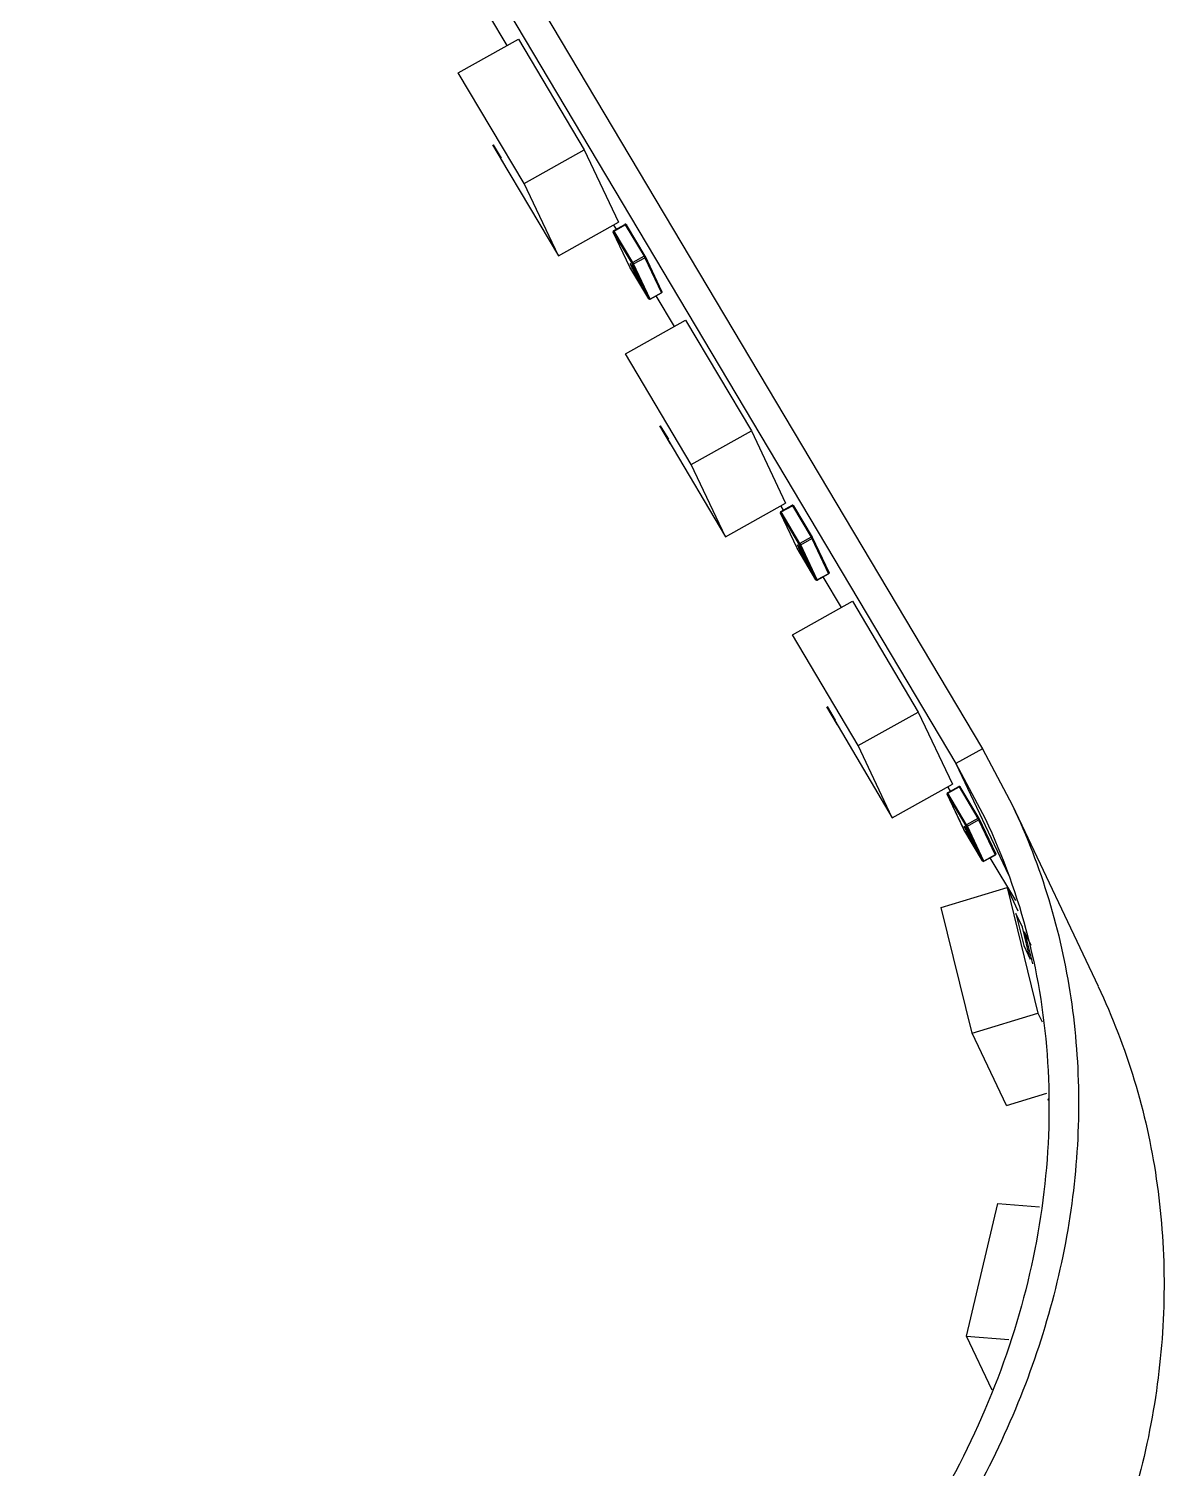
# Model space of a CAD drawing. Header units: millimetres. Extents: x 0 to 432, y 0 to 279.
# Drawn here: x 371.93 to 386.91, y 189.75 to 208.76 of the extents above; entities that cross this region are included whole.
import ezdxf

# ---------------------------------------------------------------- set-up
doc = ezdxf.new("R2010")
doc.units = ezdxf.units.MM
doc.header["$LTSCALE"] = 23.749
doc.layers.get('0').update_dxf_attribs({"linetype": 'CONTINUOUS'})

msp = doc.modelspace()

# ---------------------------------------------------------------- linework, layer by layer
at = {"color": 3, "linetype": 'CONTINUOUS'}
for p, q in [((372.279, 219.825), (384.513, 199.252)), ((384.513, 199.252), (384.912, 198.501)), ((384.911, 198.504), (386.039, 196.118))]:
    msp.add_line(p, q, dxfattribs=at)
at = {"color": 7, "linetype": 'CONTINUOUS'}
for p, q in [((371.931, 219.63), (384.164, 199.056)), ((377.997, 208.939), (378.238, 208.534)), ((377.597, 208.175), (378.391, 208.619)), ((378.391, 208.619), (379.26, 207.157)), ((378.467, 206.713), (377.597, 208.175)), ((378.193, 206.987), (378.052, 207.223)), ((378.058, 207.226), (378.164, 207.047)), ((378.467, 206.713), (379.26, 207.157)), ((379.26, 207.157), (379.711, 206.203)), ((378.155, 207.042), (378.918, 205.759)), ((378.918, 205.759), (378.467, 206.713)), ((378.918, 205.759), (379.711, 206.203)), ((379.649, 206.092), (379.797, 206.175)), ((379.643, 206.073), (379.643, 206.075)), ((379.643, 206.073), (379.643, 206.072)), ((379.861, 205.61), (379.643, 206.073)), ((379.643, 206.072), (379.643, 206.073)), ((379.643, 206.072), (379.891, 205.655)), ((379.862, 205.609), (379.643, 206.072)), ((379.647, 206.165), (379.679, 206.111)), ((379.653, 206.086), (379.801, 206.169)), ((379.9, 205.67), (379.653, 206.086)), ((379.801, 206.169), (380.049, 205.753)), ((380.065, 205.753), (379.817, 206.17)), ((379.862, 205.609), (379.861, 205.61)), ((380.11, 205.192), (379.862, 205.609)), ((379.868, 205.653), (379.866, 205.652)), ((379.893, 205.606), (379.866, 205.652)), ((379.866, 205.652), (379.87, 205.644)), ((379.884, 205.625), (379.868, 205.653)), ((379.87, 205.644), (379.897, 205.598)), ((379.883, 205.634), (379.881, 205.633)), ((379.895, 205.609), (379.881, 205.633)), ((379.881, 205.633), (379.893, 205.606)), ((379.897, 205.61), (379.883, 205.634)), ((379.885, 205.616), (379.883, 205.615)), ((379.883, 205.615), (379.884, 205.615)), ((379.884, 205.615), (379.885, 205.612)), ((379.887, 205.614), (379.891, 205.609)), ((379.891, 205.609), (379.889, 205.608)), ((379.891, 205.655), (380.11, 205.193)), ((379.891, 205.609), (379.893, 205.606)), ((379.897, 205.61), (379.895, 205.609)), ((379.977, 205.465), (379.895, 205.609)), ((379.897, 205.61), (379.979, 205.466)), ((380.049, 205.753), (379.9, 205.67)), ((379.91, 205.652), (380.059, 205.735)), ((380.129, 205.189), (379.91, 205.652)), ((380.059, 205.735), (380.277, 205.272)), ((380.285, 205.289), (380.066, 205.752)), ((379.897, 205.598), (379.901, 205.59)), ((379.897, 205.592), (379.898, 205.59)), ((379.898, 205.59), (379.897, 205.592)), ((379.898, 205.59), (379.898, 205.59)), ((379.898, 205.59), (379.9, 205.588)), ((379.898, 205.589), (379.898, 205.59)), ((379.9, 205.583), (379.899, 205.583)), ((379.899, 205.583), (379.918, 205.543)), ((379.9, 205.599), (379.949, 205.513)), ((379.908, 205.582), (379.9, 205.599)), ((379.9, 205.588), (379.909, 205.573)), ((379.901, 205.59), (379.915, 205.566)), ((379.909, 205.583), (379.908, 205.582)), ((379.949, 205.513), (379.908, 205.582)), ((379.91, 205.566), (379.909, 205.566)), ((379.915, 205.566), (379.91, 205.573)), ((379.911, 205.574), (379.98, 205.459)), ((379.915, 205.566), (379.911, 205.574)), ((379.914, 205.565), (379.934, 205.531)), ((379.916, 205.567), (379.915, 205.566)), ((379.932, 205.519), (379.918, 205.547)), ((379.918, 205.543), (379.932, 205.519)), ((379.931, 205.537), (379.935, 205.529)), ((379.933, 205.538), (379.932, 205.537)), ((379.934, 205.52), (379.932, 205.525)), ((379.934, 205.52), (379.932, 205.519)), ((379.934, 205.531), (379.935, 205.529)), ((379.934, 205.52), (379.944, 205.502)), ((379.935, 205.529), (379.946, 205.511)), ((379.944, 205.502), (379.946, 205.5)), ((379.946, 205.511), (379.95, 205.505)), ((379.946, 205.511), (379.949, 205.505)), ((379.946, 205.505), (379.947, 205.503)), ((379.948, 205.501), (379.946, 205.5)), ((379.946, 205.5), (379.948, 205.495)), ((379.949, 205.495), (379.946, 205.5)), ((379.949, 205.505), (379.947, 205.504)), ((379.947, 205.504), (379.948, 205.501)), ((379.947, 205.503), (379.948, 205.501)), ((379.948, 205.501), (379.951, 205.496)), ((379.948, 205.501), (379.951, 205.496)), ((379.949, 205.505), (379.953, 205.498)), ((379.95, 205.505), (379.973, 205.465)), ((379.951, 205.496), (379.981, 205.447)), ((379.951, 205.496), (379.979, 205.446)), ((379.953, 205.498), (379.973, 205.465)), ((379.973, 205.465), (379.973, 205.465)), ((379.973, 205.465), (379.975, 205.461)), ((379.979, 205.466), (379.977, 205.465)), ((379.98, 205.459), (379.977, 205.465)), ((379.982, 205.46), (379.979, 205.466)), ((379.982, 205.46), (379.98, 205.459)), ((379.981, 205.447), (379.98, 205.446)), ((379.98, 205.446), (379.982, 205.441)), ((379.982, 205.442), (379.98, 205.446)), ((379.985, 205.443), (379.982, 205.447)), ((379.982, 205.447), (379.982, 205.447)), ((379.982, 205.441), (379.983, 205.44)), ((379.982, 205.441), (379.982, 205.441)), ((379.983, 205.44), (379.996, 205.416)), ((379.984, 205.442), (379.984, 205.441)), ((379.985, 205.443), (379.986, 205.441)), ((379.986, 205.441), (379.985, 205.443)), ((379.996, 205.417), (379.994, 205.416)), ((379.996, 205.417), (379.996, 205.416)), ((379.996, 205.416), (379.998, 205.414)), ((379.997, 205.42), (379.999, 205.418)), ((379.997, 205.417), (379.997, 205.417)), ((380, 205.423), (379.998, 205.422)), ((379.999, 205.418), (380.001, 205.419)), ((380, 205.423), (380.001, 205.42)), ((380.001, 205.42), (380.001, 205.419)), ((380.007, 205.396), (380.008, 205.394)), ((380.022, 205.375), (380.02, 205.374)), ((380.022, 205.375), (380.023, 205.372)), ((380.022, 205.37), (380.024, 205.371)), ((380.023, 205.372), (380.024, 205.371)), ((380.277, 205.272), (380.129, 205.189)), ((380.13, 205.187), (380.278, 205.27)), ((380.203, 205.23), (380.444, 204.825)), ((380.277, 205.272), (380.278, 205.27)), ((380.11, 205.193), (380.11, 205.192)), ((380.13, 205.187), (380.129, 205.189)), ((379.803, 204.466), (380.596, 204.91)), ((380.596, 204.91), (381.465, 203.448)), ((380.672, 203.004), (379.803, 204.466)), ((380.263, 203.517), (380.37, 203.338)), ((380.398, 203.278), (380.258, 203.514)), ((380.361, 203.333), (381.123, 202.05)), ((380.672, 203.004), (381.465, 203.448)), ((381.465, 203.448), (381.917, 202.494)), ((381.123, 202.05), (380.672, 203.004)), ((381.123, 202.05), (381.917, 202.494)), ((381.852, 202.456), (381.885, 202.402)), ((381.854, 202.383), (382.002, 202.466)), ((381.858, 202.378), (382.006, 202.46)), ((382.106, 201.961), (381.858, 202.378)), ((382.006, 202.46), (382.254, 202.044)), ((382.27, 202.044), (382.023, 202.461)), ((381.848, 202.364), (381.848, 202.366)), ((381.848, 202.364), (381.848, 202.363)), ((382.067, 201.901), (381.848, 202.364)), ((381.848, 202.363), (381.848, 202.364)), ((381.848, 202.363), (382.096, 201.946)), ((382.067, 201.9), (381.848, 202.363)), ((382.254, 202.044), (382.106, 201.961)), ((382.116, 201.943), (382.264, 202.026)), ((382.264, 202.026), (382.483, 201.563)), ((382.49, 201.58), (382.271, 202.043)), ((382.067, 201.9), (382.067, 201.901)), ((382.315, 201.483), (382.067, 201.9)), ((382.068, 201.9), (382.067, 201.9)), ((382.073, 201.944), (382.072, 201.943)), ((382.099, 201.897), (382.072, 201.943)), ((382.072, 201.943), (382.075, 201.935)), ((382.09, 201.916), (382.073, 201.944)), ((382.075, 201.935), (382.103, 201.889)), ((382.088, 201.925), (382.086, 201.924)), ((382.101, 201.9), (382.086, 201.924)), ((382.086, 201.924), (382.099, 201.897)), ((382.102, 201.901), (382.088, 201.925)), ((382.091, 201.907), (382.089, 201.906)), ((382.089, 201.906), (382.089, 201.906)), ((382.089, 201.906), (382.09, 201.903)), ((382.093, 201.905), (382.096, 201.9)), ((382.096, 201.9), (382.094, 201.899)), ((382.096, 201.946), (382.315, 201.484)), ((382.096, 201.9), (382.098, 201.897)), ((382.102, 201.901), (382.101, 201.9)), ((382.183, 201.756), (382.101, 201.9)), ((382.102, 201.901), (382.184, 201.757)), ((382.103, 201.889), (382.106, 201.881)), ((382.103, 201.883), (382.104, 201.881)), ((382.103, 201.881), (382.103, 201.883)), ((382.104, 201.881), (382.103, 201.881)), ((382.104, 201.88), (382.103, 201.881)), ((382.104, 201.881), (382.105, 201.879)), ((382.106, 201.874), (382.104, 201.874)), ((382.104, 201.874), (382.123, 201.834)), ((382.105, 201.89), (382.154, 201.804)), ((382.113, 201.873), (382.105, 201.89)), ((382.105, 201.879), (382.115, 201.864)), ((382.106, 201.881), (382.121, 201.857)), ((382.114, 201.874), (382.113, 201.873)), ((382.154, 201.804), (382.113, 201.873)), ((382.115, 201.857), (382.114, 201.857)), ((382.335, 201.48), (382.116, 201.943)), ((382.12, 201.857), (382.116, 201.864)), ((382.117, 201.865), (382.186, 201.75)), ((382.121, 201.857), (382.117, 201.865)), ((382.119, 201.856), (382.139, 201.822)), ((382.121, 201.858), (382.121, 201.857)), ((382.123, 201.834), (382.137, 201.81)), ((382.137, 201.81), (382.124, 201.839)), ((382.136, 201.828), (382.141, 201.82)), ((382.138, 201.829), (382.137, 201.828)), ((382.139, 201.811), (382.137, 201.816)), ((382.139, 201.811), (382.137, 201.81)), ((382.139, 201.822), (382.14, 201.82)), ((382.139, 201.811), (382.15, 201.793)), ((382.141, 201.82), (382.152, 201.802)), ((382.15, 201.793), (382.151, 201.791)), ((382.151, 201.802), (382.155, 201.796)), ((382.151, 201.791), (382.154, 201.786)), ((382.152, 201.802), (382.155, 201.796)), ((382.152, 201.796), (382.152, 201.794)), ((382.152, 201.795), (382.154, 201.792)), ((382.152, 201.794), (382.154, 201.792)), ((382.154, 201.792), (382.152, 201.791)), ((382.155, 201.786), (382.152, 201.791)), ((382.155, 201.796), (382.153, 201.795)), ((382.154, 201.792), (382.156, 201.787)), ((382.154, 201.792), (382.156, 201.787)), ((382.155, 201.796), (382.179, 201.756)), ((382.155, 201.796), (382.159, 201.789)), ((382.156, 201.787), (382.186, 201.738)), ((382.156, 201.787), (382.185, 201.737)), ((382.159, 201.789), (382.179, 201.756)), ((382.179, 201.756), (382.179, 201.756)), ((382.179, 201.756), (382.181, 201.752)), ((382.184, 201.757), (382.183, 201.756)), ((382.186, 201.75), (382.183, 201.756)), ((382.187, 201.751), (382.184, 201.757)), ((382.186, 201.738), (382.185, 201.737)), ((382.185, 201.737), (382.188, 201.732)), ((382.188, 201.733), (382.185, 201.737)), ((382.187, 201.751), (382.186, 201.75)), ((382.19, 201.734), (382.187, 201.738)), ((382.187, 201.738), (382.187, 201.738)), ((382.187, 201.732), (382.188, 201.732)), ((382.188, 201.732), (382.188, 201.731)), ((382.188, 201.731), (382.202, 201.707)), ((382.189, 201.733), (382.19, 201.732)), ((382.19, 201.734), (382.191, 201.732)), ((382.191, 201.732), (382.19, 201.734)), ((382.201, 201.708), (382.2, 201.707)), ((382.201, 201.708), (382.202, 201.707)), ((382.203, 201.708), (382.202, 201.708)), ((382.202, 201.707), (382.203, 201.705)), ((382.205, 201.714), (382.203, 201.713)), ((382.203, 201.711), (382.204, 201.709)), ((382.205, 201.714), (382.206, 201.711)), ((382.205, 201.709), (382.207, 201.71)), ((382.206, 201.711), (382.207, 201.71)), ((382.213, 201.687), (382.214, 201.685)), ((382.228, 201.666), (382.226, 201.665)), ((382.227, 201.661), (382.229, 201.662)), ((382.228, 201.666), (382.229, 201.663)), ((382.229, 201.663), (382.229, 201.662)), ((382.315, 201.484), (382.315, 201.483)), ((382.483, 201.563), (382.335, 201.48)), ((382.335, 201.478), (382.484, 201.561)), ((382.335, 201.478), (382.335, 201.48)), ((382.408, 201.521), (382.649, 201.116)), ((382.483, 201.563), (382.484, 201.561)), ((382.006, 200.758), (382.8, 201.201)), ((382.8, 201.201), (383.667, 199.737)), ((382.873, 199.294), (382.006, 200.758)), ((382.601, 199.569), (382.461, 199.805)), ((382.466, 199.809), (382.572, 199.629)), ((382.873, 199.294), (383.667, 199.737)), ((383.667, 199.737), (384.118, 198.783)), ((382.564, 199.624), (383.324, 198.34)), ((383.324, 198.34), (382.873, 199.294)), ((384.513, 199.252), (384.164, 199.056)), ((384.164, 199.056), (384.55, 198.33)), ((384.164, 199.056), (384.864, 197.577)), ((383.324, 198.34), (384.118, 198.783)), ((384.048, 198.652), (384.048, 198.654)), ((384.048, 198.652), (384.048, 198.651)), ((384.267, 198.189), (384.048, 198.652)), ((384.048, 198.651), (384.048, 198.652)), ((384.048, 198.651), (384.295, 198.234)), ((384.267, 198.188), (384.048, 198.651)), ((384.054, 198.672), (384.202, 198.754)), ((384.058, 198.666), (384.206, 198.748)), ((384.058, 198.747), (384.09, 198.693)), ((384.305, 198.249), (384.058, 198.666)), ((384.206, 198.748), (384.453, 198.331)), ((384.469, 198.332), (384.222, 198.749)), ((384.273, 198.232), (384.271, 198.231)), ((384.298, 198.185), (384.271, 198.231)), ((384.271, 198.231), (384.275, 198.223)), ((384.289, 198.204), (384.273, 198.232)), ((384.275, 198.223), (384.302, 198.177)), ((384.287, 198.213), (384.285, 198.212)), ((384.3, 198.188), (384.285, 198.212)), ((384.285, 198.212), (384.298, 198.185)), ((384.301, 198.188), (384.287, 198.213)), ((384.29, 198.195), (384.288, 198.194)), ((384.288, 198.194), (384.288, 198.194)), ((384.295, 198.234), (384.514, 197.771)), ((384.453, 198.331), (384.305, 198.249)), ((384.315, 198.23), (384.463, 198.313)), ((384.533, 197.768), (384.315, 198.23)), ((384.463, 198.313), (384.682, 197.85)), ((384.689, 197.868), (384.47, 198.331)), ((384.267, 198.188), (384.267, 198.189)), ((384.514, 197.771), (384.267, 198.188)), ((384.288, 198.194), (384.29, 198.191)), ((384.292, 198.193), (384.295, 198.188)), ((384.295, 198.188), (384.294, 198.187)), ((384.295, 198.188), (384.297, 198.185)), ((384.301, 198.188), (384.3, 198.188)), ((384.381, 198.044), (384.3, 198.188)), ((384.301, 198.188), (384.383, 198.045)), ((384.302, 198.177), (384.305, 198.169)), ((384.302, 198.171), (384.303, 198.169)), ((384.302, 198.169), (384.302, 198.171)), ((384.303, 198.169), (384.302, 198.169)), ((384.303, 198.168), (384.302, 198.169)), ((384.303, 198.169), (384.304, 198.167)), ((384.304, 198.178), (384.353, 198.092)), ((384.312, 198.161), (384.304, 198.178)), ((384.304, 198.167), (384.314, 198.152)), ((384.305, 198.162), (384.304, 198.162)), ((384.304, 198.162), (384.322, 198.122)), ((384.305, 198.169), (384.32, 198.145)), ((384.314, 198.161), (384.312, 198.161)), ((384.353, 198.092), (384.312, 198.161)), ((384.315, 198.145), (384.314, 198.145)), ((384.319, 198.145), (384.315, 198.152)), ((384.316, 198.153), (384.384, 198.037)), ((384.32, 198.145), (384.316, 198.153)), ((384.318, 198.144), (384.338, 198.11)), ((384.32, 198.145), (384.32, 198.145)), ((384.322, 198.122), (384.336, 198.098)), ((384.336, 198.098), (384.323, 198.126)), ((384.337, 198.117), (384.336, 198.116)), ((384.336, 198.116), (384.34, 198.108)), ((384.338, 198.099), (384.336, 198.103)), ((384.338, 198.099), (384.336, 198.098)), ((384.338, 198.11), (384.339, 198.108)), ((384.338, 198.099), (384.349, 198.081)), ((384.34, 198.108), (384.351, 198.09)), ((384.349, 198.081), (384.35, 198.079)), ((384.35, 198.09), (384.354, 198.084)), ((384.35, 198.079), (384.353, 198.074)), ((384.351, 198.09), (384.354, 198.084)), ((384.351, 198.082), (384.353, 198.08)), ((384.351, 198.082), (384.353, 198.08)), ((384.353, 198.08), (384.351, 198.079)), ((384.354, 198.074), (384.351, 198.079)), ((384.354, 198.084), (384.352, 198.083)), ((384.353, 198.08), (384.356, 198.075)), ((384.353, 198.08), (384.355, 198.075)), ((384.354, 198.084), (384.378, 198.044)), ((384.354, 198.084), (384.358, 198.077)), ((384.355, 198.075), (384.384, 198.025)), ((384.356, 198.075), (384.385, 198.025)), ((384.377, 198.044), (384.378, 198.044)), ((384.378, 198.044), (384.379, 198.041)), ((384.383, 198.045), (384.381, 198.044)), ((384.384, 198.037), (384.381, 198.044)), ((384.386, 198.038), (384.383, 198.045)), ((384.386, 198.038), (384.384, 198.037)), ((384.385, 198.026), (384.384, 198.025)), ((384.384, 198.025), (384.387, 198.02)), ((384.384, 198.025), (384.386, 198.02)), ((384.387, 198.021), (384.384, 198.025)), ((384.389, 198.021), (384.386, 198.026)), ((384.386, 198.026), (384.386, 198.026)), ((384.386, 198.02), (384.386, 198.02)), ((384.387, 198.02), (384.387, 198.018)), ((384.387, 198.02), (384.387, 198.018)), ((384.387, 198.018), (384.401, 197.995)), ((384.388, 198.021), (384.389, 198.02)), ((384.389, 198.022), (384.39, 198.02)), ((384.39, 198.02), (384.389, 198.021)), ((384.4, 197.996), (384.399, 197.995)), ((384.4, 197.996), (384.401, 197.995)), ((384.401, 197.995), (384.401, 197.996)), ((384.401, 197.995), (384.401, 197.995)), ((384.404, 198.001), (384.402, 198)), ((384.402, 197.999), (384.403, 197.996)), ((384.404, 198.001), (384.405, 197.998)), ((384.404, 197.997), (384.405, 197.998)), ((384.405, 197.998), (384.405, 197.998)), ((384.412, 197.975), (384.413, 197.973)), ((384.426, 197.954), (384.425, 197.953)), ((384.426, 197.954), (384.428, 197.951)), ((384.426, 197.949), (384.428, 197.95)), ((384.428, 197.951), (384.428, 197.95)), ((384.682, 197.85), (384.533, 197.768)), ((384.534, 197.766), (384.683, 197.848)), ((384.682, 197.85), (384.683, 197.848)), ((384.514, 197.771), (384.514, 197.771)), ((384.534, 197.766), (384.533, 197.768)), ((384.613, 197.813), (384.949, 197.248)), ((383.971, 197.155), (384.838, 197.419)), ((384.986, 197.107), (384.838, 197.419)), ((384.838, 197.419), (385.246, 195.76)), ((384.379, 195.496), (383.971, 197.155)), ((385.041, 196.896), (384.955, 197.078)), ((384.955, 197.078), (385.058, 196.656)), ((385.144, 196.475), (385.041, 196.896)), ((385.155, 196.654), (385.069, 196.835)), ((385.069, 196.835), (385.173, 196.414)), ((385.058, 196.656), (385.144, 196.475)), ((384.379, 195.496), (385.246, 195.76)), ((385.246, 195.76), (385.3, 195.647)), ((384.831, 194.542), (384.379, 195.496)), ((384.831, 194.542), (385.363, 194.704)), ((384.303, 191.499), (384.719, 193.25)), ((384.719, 193.25), (385.265, 193.205)), ((384.303, 191.499), (384.862, 191.453)), ((384.641, 190.785), (384.303, 191.499))]:
    msp.add_line(p, q, dxfattribs=at)
for centre, radius, start, end in [((379.804, 206.162), 0.015, 30.7368, 119.2315), ((379.656, 206.079), 0.015, 119.2317, 205.3122), ((379.875, 205.617), 0.015, 205.3137, 210.7357), ((378.555, 204.764), 1.578, 32.1705, 32.3054), ((379.044, 205.073), 0.999, 31.6134, 32.1132), ((379.209, 205.176), 0.808, 32.0062, 32.1695), ((380.052, 205.746), 0.015, 25.3153, 30.7352), ((378.142, 204.517), 2.059, 31.4053, 31.6449), ((380.99, 206.199), 1.252, 209.1675, 209.4917), ((379.848, 205.555), 0.0611, 35.0376, 35.2051), ((379.985, 205.632), 0.0967, 206.2554, 207.2713), ((378.199, 204.569), 1.979, 30.2355, 30.8028), ((376.554, 203.552), 3.918, 31.0631, 31.3472), ((378.072, 204.458), 2.149, 31.0162, 31.2488), ((374.346, 202.215), 6.499, 30.7427, 31.0374), ((371.747, 200.67), 9.523, 30.738, 30.9396), ((377.608, 204.217), 2.666, 29.2755, 29.9455), ((370.71, 200.053), 10.729, 30.5807, 30.7385), ((387.288, 209.875), 8.542, 210.5848, 210.7244), ((378.803, 204.8), 1.346, 29.2206, 29.6077), ((378.256, 204.474), 1.986, 29.7194, 29.8375), ((382.215, 206.718), 2.572, 209.6368, 209.7511), ((378.389, 204.55), 1.832, 29.2624, 29.7319), ((382.403, 206.921), 2.836, 211.3273, 211.4433), ((377.501, 203.978), 2.881, 29.9766, 30.5405), ((381.384, 206.241), 1.614, 209.7018, 210.6774), ((382.324, 206.789), 2.705, 210.5246, 210.7173), ((381.622, 206.372), 1.889, 210.7208, 211.2381), ((380.271, 205.283), 0.015, 299.2316, 25.3138), ((380.119, 205.198), 0.0107, 210.7387, 212.7506), ((380.123, 205.2), 0.015, 210.7376, 299.2316), ((381.862, 202.37), 0.015, 119.2316, 205.3122), ((382.01, 202.453), 0.015, 30.7367, 119.2315), ((382.257, 202.037), 0.015, 25.3153, 30.7351), ((382.08, 201.908), 0.015, 205.3136, 210.7356), ((380.76, 201.055), 1.578, 32.1704, 32.3053), ((381.25, 201.364), 0.999, 31.6133, 32.1131), ((381.414, 201.467), 0.808, 32.0062, 32.1694), ((380.348, 200.808), 2.059, 31.4052, 31.6448), ((383.195, 202.491), 1.252, 209.1674, 209.4916), ((382.054, 201.846), 0.0611, 35.0375, 35.2051), ((382.19, 201.923), 0.0967, 206.2554, 207.2713), ((380.404, 200.86), 1.979, 30.2354, 30.8027), ((378.76, 199.843), 3.918, 31.0631, 31.3472), ((380.277, 200.749), 2.149, 31.0161, 31.2487), ((376.551, 198.506), 6.499, 30.7427, 31.0374), ((373.952, 196.961), 9.523, 30.738, 30.9395), ((379.814, 200.508), 2.666, 29.2755, 29.9455), ((372.916, 196.345), 10.729, 30.5807, 30.7384), ((389.494, 206.166), 8.542, 210.5847, 210.7243), ((381.008, 201.091), 1.346, 29.2206, 29.6077), ((380.461, 200.765), 1.986, 29.7193, 29.8375), ((384.42, 203.009), 2.572, 209.6368, 209.7511), ((380.595, 200.841), 1.832, 29.2624, 29.7318), ((384.609, 203.212), 2.836, 211.3272, 211.4432), ((379.707, 200.269), 2.881, 29.9765, 30.5405), ((383.59, 202.532), 1.614, 209.7018, 210.6773), ((384.529, 203.08), 2.705, 210.5246, 210.7173), ((383.828, 202.664), 1.889, 210.7208, 211.238), ((382.324, 201.489), 0.0107, 210.7386, 212.7505), ((382.328, 201.491), 0.015, 210.7375, 299.2316), ((382.476, 201.574), 0.015, 299.2316, 25.3137), ((384.061, 198.659), 0.015, 119.1475, 205.226), ((384.21, 198.741), 0.015, 30.6526, 119.1473), ((384.456, 198.324), 0.015, 25.2312, 30.651), ((384.28, 198.196), 0.015, 205.2271, 209.1505), ((384.28, 198.196), 0.0151, 209.1507, 210.6489), ((382.925, 197.327), 1.616, 32.0241, 32.1555), ((383.43, 197.644), 1.02, 31.4785, 31.9683), ((382.506, 197.077), 2.104, 31.2747, 31.5093), ((385.419, 198.79), 1.279, 209.0846, 209.402), ((384.252, 198.134), 0.0624, 34.8308, 34.9946), ((384.392, 198.212), 0.0988, 206.2362, 207.2292), ((382.564, 197.129), 2.023, 30.1298, 30.685), ((380.882, 196.095), 4.002, 30.9398, 31.2179), ((382.436, 197.018), 2.194, 30.8939, 31.1218), ((378.622, 194.733), 6.639, 30.6263, 30.9147), ((375.964, 193.16), 9.729, 30.6216, 30.8189), ((381.96, 196.771), 2.725, 29.1904, 29.8461), ((374.902, 192.531), 10.963, 30.4677, 30.622), ((391.86, 202.533), 8.726, 210.4716, 210.6082), ((390.632, 201.794), 7.293, 210.643, 210.9428), ((383.18, 197.366), 1.376, 29.137, 29.5155), ((382.757, 197.111), 1.872, 29.1776, 29.6371), ((386.864, 199.526), 2.898, 211.1983, 211.3119), ((381.848, 196.53), 2.944, 29.8765, 30.4284), ((385.783, 198.813), 1.606, 209.6549, 210.5704), ((386.781, 199.393), 2.763, 210.4127, 210.6014), ((386.064, 198.969), 1.93, 210.6048, 211.1108), ((384.675, 197.861), 0.015, 299.1475, 25.2296), ((384.527, 197.779), 0.0151, 210.656, 212.4889), ((384.527, 197.779), 0.015, 212.4905, 299.1475), ((384.523, 197.777), 0.0107, 210.6223, 212.6358), ((385.393, 194.619), 0.015, 106.9704, 193.8224)]:
    msp.add_arc(centre, radius, start, end, dxfattribs=at)
for points, knots in [([(379.797, 206.175), (379.797, 206.175), (379.797, 206.175), (379.797, 206.175), (379.797, 206.175), (379.798, 206.174), (379.798, 206.174), (379.799, 206.173), (379.799, 206.172), (379.8, 206.171), (379.801, 206.17), (379.801, 206.169)], [0, 0, 0, 0, 0.007054, 0.02095, 0.072626, 0.156356, 0.271263, 0.415581, 0.587254, 0.783348, 1, 1, 1, 1]), ([(379.643, 206.075), (379.643, 206.076), (379.643, 206.078), (379.646, 206.081), (379.649, 206.084), (379.651, 206.086), (379.653, 206.086)], [0, 0, 0, 0, 0.196887, 0.436315, 0.709661, 1, 1, 1, 1]), ([(379.653, 206.086), (379.652, 206.087), (379.652, 206.088), (379.651, 206.089), (379.651, 206.09), (379.65, 206.091), (379.65, 206.092), (379.649, 206.092), (379.649, 206.092), (379.649, 206.092), (379.649, 206.092), (379.649, 206.092)], [0, 0, 0, 0, 0.216652, 0.412746, 0.584419, 0.728737, 0.843644, 0.927374, 0.97905, 0.992946, 1, 1, 1, 1]), ([(379.801, 206.169), (379.803, 206.17), (379.806, 206.172), (379.81, 206.173), (379.813, 206.172), (379.815, 206.172), (379.816, 206.171), (379.817, 206.17), (379.817, 206.17)], [0, 0, 0, 0, 0.315091, 0.594691, 0.714809, 0.820527, 0.913972, 1, 1, 1, 1]), ([(379.889, 205.608), (379.889, 205.608), (379.888, 205.609), (379.887, 205.611), (379.886, 205.612), (379.885, 205.613), (379.885, 205.614), (379.884, 205.615), (379.884, 205.615), (379.884, 205.615), (379.884, 205.615), (379.883, 205.615)], [0, 0, 0, 0, 0.196509, 0.382044, 0.548192, 0.694663, 0.819021, 0.913321, 0.97362, 0.990749, 1, 1, 1, 1]), ([(379.885, 205.616), (379.885, 205.616), (379.885, 205.616), (379.886, 205.616), (379.886, 205.616), (379.886, 205.616), (379.887, 205.615), (379.887, 205.614), (379.887, 205.614)], [0, 0, 0, 0, 0.028735, 0.084857, 0.170337, 0.284772, 0.597079, 1, 1, 1, 1]), ([(379.885, 205.612), (379.886, 205.608), (379.89, 205.601), (379.894, 205.594), (379.897, 205.589)], [0, 0, 0, 0, 0.430062, 1, 1, 1, 1]), ([(379.9, 205.67), (379.899, 205.669), (379.896, 205.667), (379.893, 205.663), (379.891, 205.661), (379.89, 205.659), (379.89, 205.657), (379.891, 205.656), (379.891, 205.655)], [0, 0, 0, 0, 0.310224, 0.591404, 0.713429, 0.82091, 0.915118, 1, 1, 1, 1]), ([(379.891, 205.655), (379.892, 205.654), (379.894, 205.651), (379.899, 205.649), (379.905, 205.649), (379.909, 205.651), (379.91, 205.652)], [0, 0, 0, 0, 0.230604, 0.47422, 0.732829, 1, 1, 1, 1]), ([(379.91, 205.652), (379.91, 205.653), (379.908, 205.656), (379.905, 205.662), (379.902, 205.667), (379.9, 205.67)], [0, 0, 0, 0, 0.193551, 0.451464, 1, 1, 1, 1]), ([(380.065, 205.753), (380.065, 205.754), (380.064, 205.755), (380.062, 205.755), (380.061, 205.756), (380.058, 205.756), (380.053, 205.755), (380.05, 205.754), (380.049, 205.753)], [0, 0, 0, 0, 0.086028, 0.179473, 0.285191, 0.405309, 0.684909, 1, 1, 1, 1]), ([(380.049, 205.753), (380.051, 205.75), (380.053, 205.745), (380.057, 205.739), (380.058, 205.736), (380.059, 205.735)], [0, 0, 0, 0, 0.548536, 0.806449, 1, 1, 1, 1]), ([(380.059, 205.735), (380.06, 205.736), (380.063, 205.738), (380.066, 205.742), (380.067, 205.747), (380.066, 205.751), (380.066, 205.752)], [0, 0, 0, 0, 0.268463, 0.525703, 0.768094, 1, 1, 1, 1]), ([(379.912, 205.564), (379.91, 205.568), (379.906, 205.574), (379.902, 205.582), (379.9, 205.586), (379.899, 205.588)], [0, 0, 0, 0, 0.511351, 0.767528, 1, 1, 1, 1]), ([(379.9, 205.583), (379.908, 205.569), (379.924, 205.543), (379.939, 205.516), (379.947, 205.504)], [0, 0, 0, 0, 0.519099, 1, 1, 1, 1]), ([(379.946, 205.5), (379.94, 205.511), (379.928, 205.533), (379.915, 205.555), (379.909, 205.566)], [0, 0, 0, 0, 0.51104, 1, 1, 1, 1]), ([(379.947, 205.504), (379.942, 205.514), (379.933, 205.529), (379.921, 205.549), (379.915, 205.559), (379.912, 205.564)], [0, 0, 0, 0, 0.485749, 0.73702, 1, 1, 1, 1]), ([(379.978, 205.458), (379.973, 205.467), (379.963, 205.485), (379.952, 205.503), (379.947, 205.512)], [0, 0, 0, 0, 0.514149, 1, 1, 1, 1]), ([(379.982, 205.447), (379.979, 205.451), (379.974, 205.46), (379.965, 205.474), (379.956, 205.489), (379.95, 205.499), (379.947, 205.504)], [0, 0, 0, 0, 0.221554, 0.472422, 0.733412, 1, 1, 1, 1]), ([(379.948, 205.495), (379.952, 205.488), (379.967, 205.461), (379.982, 205.435), (379.994, 205.415)], [0, 0, 0, 0, 0.257246, 1, 1, 1, 1]), ([(379.994, 205.416), (379.992, 205.419), (379.989, 205.425), (379.981, 205.438), (379.972, 205.455), (379.961, 205.475), (379.953, 205.488), (379.949, 205.495)], [0, 0, 0, 0, 0.11378, 0.234892, 0.487428, 0.743442, 1, 1, 1, 1]), ([(379.998, 205.422), (379.997, 205.424), (379.994, 205.429), (379.988, 205.441), (379.982, 205.451), (379.978, 205.458)], [0, 0, 0, 0, 0.192215, 0.449448, 1, 1, 1, 1]), ([(379.978, 205.457), (379.979, 205.455), (379.982, 205.45), (379.984, 205.445), (379.985, 205.443)], [0, 0, 0, 0, 0.563402, 1, 1, 1, 1]), ([(379.984, 205.441), (379.987, 205.437), (379.99, 205.432), (379.994, 205.425), (379.996, 205.422), (379.997, 205.42)], [0, 0, 0, 0, 0.558442, 0.805261, 1, 1, 1, 1]), ([(379.988, 205.445), (379.99, 205.441), (379.994, 205.434), (379.998, 205.426), (380, 205.423)], [0, 0, 0, 0, 0.568683, 1, 1, 1, 1]), ([(380.008, 205.394), (380.008, 205.394), (380.008, 205.394), (380.008, 205.394), (380.008, 205.394), (380.008, 205.394), (380.007, 205.395), (380.006, 205.396), (380.006, 205.397), (380.005, 205.399), (380.004, 205.4), (380.003, 205.402), (380.001, 205.405), (379.999, 205.408), (379.997, 205.412), (379.995, 205.415), (379.994, 205.416)], [0, 0, 0, 0, 0.003228, 0.010221, 0.020707, 0.034168, 0.06943, 0.115018, 0.168439, 0.226655, 0.289103, 0.355551, 0.499805, 0.657854, 0.826184, 1, 1, 1, 1]), ([(379.996, 205.416), (379.999, 205.413), (380.002, 205.406), (380.006, 205.399), (380.007, 205.396)], [0, 0, 0, 0, 0.556375, 1, 1, 1, 1]), ([(379.997, 205.42), (379.997, 205.42), (379.998, 205.419), (379.999, 205.419), (379.999, 205.418), (379.999, 205.418), (379.999, 205.418), (379.999, 205.418)], [0, 0, 0, 0, 0.415421, 0.728609, 0.919378, 0.970946, 1, 1, 1, 1]), ([(380.02, 205.374), (380.02, 205.375), (380.018, 205.378), (380.015, 205.385), (380.008, 205.398), (380.002, 205.409), (379.997, 205.417)], [0, 0, 0, 0, 0.085313, 0.193302, 0.453079, 1, 1, 1, 1]), ([(379.999, 205.418), (379.999, 205.418), (379.999, 205.418), (379.999, 205.418), (379.999, 205.419), (379.999, 205.42), (379.998, 205.421), (379.998, 205.422)], [0, 0, 0, 0, 0.023246, 0.069156, 0.256549, 0.580674, 1, 1, 1, 1]), ([(379.999, 205.418), (380.003, 205.41), (380.01, 205.399), (380.017, 205.386), (380.02, 205.379), (380.022, 205.376), (380.022, 205.375)], [0, 0, 0, 0, 0.54689, 0.806684, 0.914684, 1, 1, 1, 1]), ([(380.007, 205.393), (380.009, 205.389), (380.013, 205.384), (380.017, 205.377), (380.019, 205.374), (380.02, 205.373)], [0, 0, 0, 0, 0.565164, 0.803416, 1, 1, 1, 1]), ([(380.022, 205.37), (380.022, 205.37), (380.022, 205.37), (380.022, 205.37), (380.022, 205.371), (380.022, 205.371), (380.021, 205.373), (380.021, 205.373), (380.02, 205.374)], [0, 0, 0, 0, 0.024916, 0.076451, 0.157016, 0.265718, 0.576387, 1, 1, 1, 1]), ([(380.02, 205.373), (380.02, 205.373), (380.02, 205.372), (380.021, 205.371), (380.021, 205.371), (380.022, 205.37), (380.022, 205.37), (380.022, 205.37), (380.022, 205.37)], [0, 0, 0, 0, 0.396374, 0.702799, 0.819956, 0.910992, 0.971179, 1, 1, 1, 1]), ([(380.285, 205.289), (380.285, 205.288), (380.286, 205.285), (380.285, 205.28), (380.282, 205.275), (380.279, 205.273), (380.277, 205.272)], [0, 0, 0, 0, 0.231906, 0.474297, 0.731537, 1, 1, 1, 1]), ([(380.112, 205.19), (380.112, 205.19), (380.111, 205.191), (380.11, 205.191), (380.11, 205.192)], [0, 0, 0, 0, 0.253254, 1, 1, 1, 1]), ([(380.129, 205.189), (380.128, 205.188), (380.125, 205.187), (380.12, 205.186), (380.116, 205.187), (380.113, 205.189), (380.112, 205.19)], [0, 0, 0, 0, 0.262133, 0.519124, 0.76565, 1, 1, 1, 1]), ([(381.848, 202.366), (381.848, 202.367), (381.849, 202.369), (381.851, 202.372), (381.854, 202.375), (381.857, 202.377), (381.858, 202.378)], [0, 0, 0, 0, 0.196887, 0.436315, 0.709661, 1, 1, 1, 1]), ([(381.858, 202.378), (381.858, 202.378), (381.857, 202.379), (381.857, 202.38), (381.856, 202.381), (381.855, 202.382), (381.855, 202.383), (381.855, 202.383), (381.854, 202.383), (381.854, 202.383), (381.854, 202.383), (381.854, 202.383)], [0, 0, 0, 0, 0.216652, 0.412747, 0.584419, 0.728737, 0.843644, 0.927374, 0.97905, 0.992946, 1, 1, 1, 1]), ([(382.002, 202.466), (382.002, 202.466), (382.002, 202.466), (382.003, 202.466), (382.003, 202.466), (382.003, 202.466), (382.004, 202.465), (382.004, 202.464), (382.005, 202.463), (382.006, 202.462), (382.006, 202.461), (382.006, 202.46)], [0, 0, 0, 0, 0.007054, 0.02095, 0.072626, 0.156356, 0.271263, 0.415581, 0.587253, 0.783348, 1, 1, 1, 1]), ([(382.006, 202.46), (382.008, 202.461), (382.011, 202.463), (382.015, 202.464), (382.018, 202.464), (382.02, 202.463), (382.022, 202.462), (382.022, 202.461), (382.023, 202.461)], [0, 0, 0, 0, 0.315091, 0.594691, 0.714809, 0.820527, 0.913972, 1, 1, 1, 1]), ([(382.27, 202.044), (382.27, 202.045), (382.269, 202.046), (382.268, 202.046), (382.266, 202.047), (382.263, 202.047), (382.259, 202.046), (382.256, 202.045), (382.254, 202.044)], [0, 0, 0, 0, 0.086028, 0.179473, 0.285191, 0.405309, 0.684909, 1, 1, 1, 1]), ([(382.254, 202.044), (382.256, 202.041), (382.259, 202.036), (382.262, 202.03), (382.263, 202.027), (382.264, 202.026)], [0, 0, 0, 0, 0.548536, 0.806449, 1, 1, 1, 1]), ([(382.264, 202.026), (382.266, 202.027), (382.268, 202.029), (382.271, 202.033), (382.272, 202.038), (382.272, 202.042), (382.271, 202.043)], [0, 0, 0, 0, 0.268463, 0.525703, 0.768094, 1, 1, 1, 1]), ([(382.094, 201.899), (382.094, 201.899), (382.093, 201.9), (382.092, 201.902), (382.092, 201.903), (382.091, 201.904), (382.09, 201.905), (382.09, 201.906), (382.089, 201.906), (382.089, 201.906), (382.089, 201.906), (382.089, 201.906)], [0, 0, 0, 0, 0.196509, 0.382044, 0.548192, 0.694663, 0.819021, 0.913321, 0.97362, 0.990749, 1, 1, 1, 1]), ([(382.09, 201.903), (382.092, 201.899), (382.096, 201.892), (382.1, 201.885), (382.102, 201.881)], [0, 0, 0, 0, 0.430062, 1, 1, 1, 1]), ([(382.091, 201.907), (382.091, 201.907), (382.091, 201.907), (382.091, 201.907), (382.091, 201.907), (382.092, 201.907), (382.092, 201.906), (382.093, 201.905), (382.093, 201.905)], [0, 0, 0, 0, 0.028735, 0.084857, 0.170336, 0.284772, 0.597079, 1, 1, 1, 1]), ([(382.106, 201.961), (382.104, 201.96), (382.101, 201.958), (382.098, 201.955), (382.096, 201.952), (382.096, 201.95), (382.096, 201.948), (382.096, 201.947), (382.096, 201.946)], [0, 0, 0, 0, 0.310224, 0.591404, 0.713429, 0.82091, 0.915118, 1, 1, 1, 1]), ([(382.096, 201.946), (382.097, 201.945), (382.1, 201.942), (382.105, 201.94), (382.11, 201.941), (382.114, 201.942), (382.116, 201.943)], [0, 0, 0, 0, 0.230604, 0.47422, 0.732829, 1, 1, 1, 1]), ([(382.117, 201.855), (382.115, 201.859), (382.112, 201.865), (382.107, 201.873), (382.105, 201.877), (382.104, 201.879)], [0, 0, 0, 0, 0.511351, 0.767528, 1, 1, 1, 1]), ([(382.116, 201.943), (382.115, 201.944), (382.114, 201.947), (382.111, 201.953), (382.108, 201.958), (382.106, 201.961)], [0, 0, 0, 0, 0.193551, 0.451464, 1, 1, 1, 1]), ([(382.106, 201.874), (382.113, 201.86), (382.129, 201.834), (382.145, 201.807), (382.152, 201.795)], [0, 0, 0, 0, 0.519099, 1, 1, 1, 1]), ([(382.152, 201.791), (382.146, 201.802), (382.133, 201.824), (382.121, 201.846), (382.114, 201.857)], [0, 0, 0, 0, 0.51104, 1, 1, 1, 1]), ([(382.153, 201.795), (382.147, 201.805), (382.138, 201.82), (382.126, 201.84), (382.12, 201.85), (382.117, 201.855)], [0, 0, 0, 0, 0.485749, 0.73702, 1, 1, 1, 1]), ([(382.184, 201.749), (382.178, 201.758), (382.168, 201.776), (382.157, 201.794), (382.152, 201.803)], [0, 0, 0, 0, 0.514149, 1, 1, 1, 1]), ([(382.187, 201.738), (382.184, 201.742), (382.179, 201.751), (382.171, 201.765), (382.162, 201.78), (382.156, 201.79), (382.153, 201.795)], [0, 0, 0, 0, 0.221554, 0.472422, 0.733412, 1, 1, 1, 1]), ([(382.154, 201.786), (382.158, 201.779), (382.173, 201.752), (382.188, 201.726), (382.199, 201.706)], [0, 0, 0, 0, 0.257246, 1, 1, 1, 1]), ([(382.2, 201.707), (382.198, 201.71), (382.194, 201.716), (382.187, 201.729), (382.177, 201.746), (382.166, 201.766), (382.158, 201.779), (382.155, 201.786)], [0, 0, 0, 0, 0.11378, 0.234892, 0.487428, 0.743442, 1, 1, 1, 1]), ([(382.183, 201.748), (382.185, 201.746), (382.187, 201.741), (382.189, 201.736), (382.19, 201.734)], [0, 0, 0, 0, 0.563402, 1, 1, 1, 1]), ([(382.203, 201.713), (382.202, 201.715), (382.199, 201.72), (382.193, 201.732), (382.188, 201.742), (382.184, 201.749)], [0, 0, 0, 0, 0.192215, 0.449448, 1, 1, 1, 1]), ([(382.19, 201.732), (382.192, 201.728), (382.195, 201.723), (382.2, 201.716), (382.202, 201.713), (382.203, 201.712)], [0, 0, 0, 0, 0.558442, 0.805261, 1, 1, 1, 1]), ([(382.193, 201.736), (382.195, 201.732), (382.2, 201.725), (382.204, 201.717), (382.205, 201.714)], [0, 0, 0, 0, 0.568683, 1, 1, 1, 1]), ([(382.214, 201.685), (382.214, 201.685), (382.214, 201.685), (382.213, 201.685), (382.213, 201.685), (382.213, 201.686), (382.213, 201.686), (382.212, 201.687), (382.211, 201.688), (382.21, 201.69), (382.209, 201.691), (382.208, 201.693), (382.206, 201.696), (382.204, 201.699), (382.202, 201.703), (382.2, 201.706), (382.2, 201.707)], [0, 0, 0, 0, 0.003228, 0.010221, 0.020707, 0.034168, 0.06943, 0.115018, 0.168439, 0.226655, 0.289103, 0.355551, 0.499805, 0.657854, 0.826184, 1, 1, 1, 1]), ([(382.202, 201.707), (382.204, 201.704), (382.208, 201.697), (382.211, 201.69), (382.213, 201.687)], [0, 0, 0, 0, 0.556375, 1, 1, 1, 1]), ([(382.205, 201.709), (382.205, 201.709), (382.205, 201.709), (382.205, 201.709), (382.205, 201.71), (382.204, 201.711), (382.204, 201.712), (382.203, 201.713)], [0, 0, 0, 0, 0.023246, 0.069156, 0.256549, 0.580674, 1, 1, 1, 1]), ([(382.203, 201.712), (382.203, 201.711), (382.203, 201.71), (382.204, 201.71), (382.204, 201.709), (382.205, 201.709), (382.205, 201.709), (382.205, 201.709)], [0, 0, 0, 0, 0.415421, 0.728609, 0.919379, 0.970946, 1, 1, 1, 1]), ([(382.226, 201.665), (382.225, 201.666), (382.224, 201.669), (382.221, 201.676), (382.213, 201.689), (382.207, 201.7), (382.203, 201.708)], [0, 0, 0, 0, 0.085313, 0.193302, 0.453079, 1, 1, 1, 1]), ([(382.204, 201.709), (382.209, 201.701), (382.215, 201.69), (382.222, 201.677), (382.226, 201.67), (382.227, 201.667), (382.228, 201.666)], [0, 0, 0, 0, 0.54689, 0.806684, 0.914684, 1, 1, 1, 1]), ([(382.213, 201.684), (382.215, 201.68), (382.218, 201.675), (382.222, 201.668), (382.224, 201.665), (382.225, 201.664)], [0, 0, 0, 0, 0.565164, 0.803416, 1, 1, 1, 1]), ([(382.225, 201.664), (382.225, 201.664), (382.226, 201.663), (382.226, 201.662), (382.227, 201.662), (382.227, 201.661), (382.227, 201.661), (382.227, 201.661), (382.227, 201.661)], [0, 0, 0, 0, 0.396374, 0.702799, 0.819956, 0.910993, 0.971179, 1, 1, 1, 1]), ([(382.227, 201.661), (382.227, 201.661), (382.227, 201.661), (382.227, 201.662), (382.227, 201.662), (382.227, 201.663), (382.227, 201.664), (382.226, 201.665), (382.226, 201.665)], [0, 0, 0, 0, 0.024916, 0.076451, 0.157016, 0.265718, 0.576387, 1, 1, 1, 1]), ([(382.318, 201.481), (382.317, 201.481), (382.317, 201.482), (382.316, 201.483), (382.315, 201.483)], [0, 0, 0, 0, 0.253254, 1, 1, 1, 1]), ([(382.335, 201.48), (382.333, 201.479), (382.33, 201.478), (382.326, 201.478), (382.321, 201.478), (382.319, 201.48), (382.318, 201.481)], [0, 0, 0, 0, 0.262133, 0.519124, 0.76565, 1, 1, 1, 1]), ([(382.49, 201.58), (382.491, 201.579), (382.491, 201.576), (382.49, 201.571), (382.487, 201.566), (382.485, 201.564), (382.483, 201.563)], [0, 0, 0, 0, 0.231906, 0.474297, 0.731537, 1, 1, 1, 1]), ([(384.048, 198.654), (384.048, 198.655), (384.049, 198.657), (384.051, 198.66), (384.054, 198.663), (384.056, 198.665), (384.058, 198.666)], [0, 0, 0, 0, 0.196829, 0.436216, 0.709576, 1, 1, 1, 1]), ([(384.058, 198.666), (384.058, 198.666), (384.057, 198.667), (384.056, 198.668), (384.056, 198.669), (384.055, 198.67), (384.055, 198.671), (384.054, 198.671), (384.054, 198.672), (384.054, 198.672), (384.054, 198.672), (384.054, 198.672)], [0, 0, 0, 0, 0.216722, 0.412873, 0.58459, 0.728936, 0.843852, 0.92757, 0.979199, 0.993045, 1, 1, 1, 1]), ([(384.202, 198.754), (384.202, 198.754), (384.202, 198.754), (384.202, 198.754), (384.203, 198.754), (384.203, 198.753), (384.203, 198.753), (384.204, 198.752), (384.205, 198.751), (384.205, 198.75), (384.206, 198.749), (384.206, 198.748)], [0, 0, 0, 0, 0.006955, 0.020801, 0.07243, 0.156148, 0.271064, 0.41541, 0.587127, 0.783278, 1, 1, 1, 1]), ([(384.206, 198.748), (384.208, 198.749), (384.211, 198.751), (384.215, 198.752), (384.218, 198.751), (384.22, 198.751), (384.221, 198.75), (384.222, 198.749), (384.222, 198.749)], [0, 0, 0, 0, 0.315001, 0.594609, 0.714757, 0.82051, 0.913979, 1, 1, 1, 1]), ([(384.55, 198.33), (384.787, 197.83), (385.167, 196.775), (385.427, 195.103), (385.374, 193.382), (385.011, 191.659), (384.35, 189.98), (383.407, 188.388), (382.21, 186.925), (381.268, 186.065), (380.767, 185.668)], [0, 0, 0, 0, 0.116621, 0.234374, 0.354304, 0.477134, 0.603257, 0.732698, 0.865145, 1, 1, 1, 1]), ([(384.294, 198.187), (384.293, 198.187), (384.293, 198.188), (384.292, 198.19), (384.291, 198.191), (384.29, 198.192), (384.289, 198.193), (384.289, 198.194), (384.288, 198.194), (384.288, 198.194), (384.288, 198.194), (384.288, 198.194)], [0, 0, 0, 0, 0.196593, 0.382204, 0.54841, 0.694922, 0.819301, 0.913589, 0.973824, 0.990883, 1, 1, 1, 1]), ([(384.29, 198.195), (384.29, 198.195), (384.29, 198.195), (384.29, 198.195), (384.29, 198.195), (384.291, 198.195), (384.291, 198.194), (384.292, 198.193), (384.292, 198.193)], [0, 0, 0, 0, 0.028351, 0.084325, 0.169772, 0.284255, 0.596813, 1, 1, 1, 1]), ([(384.305, 198.249), (384.303, 198.248), (384.3, 198.246), (384.297, 198.242), (384.295, 198.239), (384.295, 198.238), (384.294, 198.236), (384.295, 198.235), (384.295, 198.234)], [0, 0, 0, 0, 0.310305, 0.591475, 0.713471, 0.820921, 0.915108, 1, 1, 1, 1]), ([(384.295, 198.234), (384.296, 198.233), (384.298, 198.23), (384.303, 198.228), (384.309, 198.228), (384.313, 198.23), (384.315, 198.23)], [0, 0, 0, 0, 0.230607, 0.474197, 0.732796, 1, 1, 1, 1]), ([(384.315, 198.23), (384.314, 198.232), (384.313, 198.234), (384.309, 198.24), (384.307, 198.245), (384.305, 198.249)], [0, 0, 0, 0, 0.193554, 0.451472, 1, 1, 1, 1]), ([(384.469, 198.332), (384.469, 198.332), (384.468, 198.333), (384.467, 198.334), (384.465, 198.334), (384.462, 198.334), (384.458, 198.334), (384.455, 198.332), (384.453, 198.331)], [0, 0, 0, 0, 0.086021, 0.17949, 0.285243, 0.405391, 0.684999, 1, 1, 1, 1]), ([(384.453, 198.331), (384.455, 198.328), (384.458, 198.323), (384.461, 198.317), (384.462, 198.314), (384.463, 198.313)], [0, 0, 0, 0, 0.548528, 0.806446, 1, 1, 1, 1]), ([(384.463, 198.313), (384.465, 198.314), (384.467, 198.316), (384.47, 198.321), (384.471, 198.326), (384.471, 198.329), (384.47, 198.331)], [0, 0, 0, 0, 0.268445, 0.525701, 0.768111, 1, 1, 1, 1]), ([(384.29, 198.191), (384.291, 198.187), (384.295, 198.18), (384.299, 198.173), (384.301, 198.168)], [0, 0, 0, 0, 0.430063, 1, 1, 1, 1]), ([(384.317, 198.143), (384.314, 198.147), (384.311, 198.153), (384.307, 198.161), (384.305, 198.165), (384.304, 198.167)], [0, 0, 0, 0, 0.511352, 0.767528, 1, 1, 1, 1]), ([(384.305, 198.162), (384.313, 198.148), (384.328, 198.122), (384.344, 198.095), (384.351, 198.082)], [0, 0, 0, 0, 0.519103, 1, 1, 1, 1]), ([(384.351, 198.079), (384.345, 198.09), (384.332, 198.112), (384.32, 198.134), (384.314, 198.145)], [0, 0, 0, 0, 0.511044, 1, 1, 1, 1]), ([(384.352, 198.083), (384.346, 198.093), (384.337, 198.107), (384.326, 198.128), (384.32, 198.138), (384.317, 198.143)], [0, 0, 0, 0, 0.485742, 0.737014, 1, 1, 1, 1]), ([(384.383, 198.036), (384.377, 198.046), (384.367, 198.064), (384.356, 198.082), (384.351, 198.091)], [0, 0, 0, 0, 0.514152, 1, 1, 1, 1]), ([(384.386, 198.026), (384.383, 198.03), (384.378, 198.039), (384.37, 198.053), (384.361, 198.068), (384.355, 198.078), (384.352, 198.083)], [0, 0, 0, 0, 0.221524, 0.472396, 0.733398, 1, 1, 1, 1]), ([(384.353, 198.074), (384.357, 198.067), (384.372, 198.04), (384.387, 198.014), (384.398, 197.994)], [0, 0, 0, 0, 0.257247, 1, 1, 1, 1]), ([(384.399, 197.995), (384.397, 197.998), (384.393, 198.004), (384.386, 198.017), (384.376, 198.033), (384.365, 198.054), (384.357, 198.067), (384.354, 198.074)], [0, 0, 0, 0, 0.113776, 0.234887, 0.487423, 0.743439, 1, 1, 1, 1]), ([(384.382, 198.036), (384.383, 198.033), (384.386, 198.029), (384.388, 198.024), (384.389, 198.022)], [0, 0, 0, 0, 0.563392, 1, 1, 1, 1]), ([(384.402, 198), (384.401, 198.003), (384.398, 198.008), (384.392, 198.02), (384.386, 198.03), (384.383, 198.036)], [0, 0, 0, 0, 0.19222, 0.449458, 1, 1, 1, 1]), ([(384.389, 198.02), (384.391, 198.016), (384.394, 198.01), (384.399, 198.004), (384.401, 198.001), (384.401, 197.999)], [0, 0, 0, 0, 0.55833, 0.805147, 1, 1, 1, 1]), ([(384.392, 198.024), (384.394, 198.02), (384.398, 198.012), (384.402, 198.005), (384.404, 198.001)], [0, 0, 0, 0, 0.568679, 1, 1, 1, 1]), ([(384.413, 197.973), (384.413, 197.972), (384.412, 197.973), (384.412, 197.973), (384.412, 197.973), (384.412, 197.973), (384.412, 197.974), (384.411, 197.974), (384.411, 197.975), (384.41, 197.976), (384.409, 197.977), (384.408, 197.979), (384.407, 197.981), (384.405, 197.984), (384.403, 197.987), (384.401, 197.991), (384.399, 197.993), (384.399, 197.995)], [0, 0, 0, 0, 0.003193, 0.01017, 0.020646, 0.034099, 0.050365, 0.069353, 0.114937, 0.168356, 0.226574, 0.289024, 0.355476, 0.499743, 0.657809, 0.82616, 1, 1, 1, 1]), ([(384.401, 197.999), (384.402, 197.999), (384.402, 197.998), (384.403, 197.997), (384.403, 197.997), (384.403, 197.997), (384.404, 197.997), (384.404, 197.997)], [0, 0, 0, 0, 0.415806, 0.729265, 0.920033, 0.971393, 1, 1, 1, 1]), ([(384.401, 197.995), (384.403, 197.991), (384.407, 197.985), (384.41, 197.978), (384.412, 197.975)], [0, 0, 0, 0, 0.556357, 1, 1, 1, 1]), ([(384.425, 197.953), (384.424, 197.954), (384.423, 197.957), (384.419, 197.963), (384.412, 197.976), (384.406, 197.988), (384.401, 197.995)], [0, 0, 0, 0, 0.085314, 0.193308, 0.453091, 1, 1, 1, 1]), ([(384.404, 197.997), (384.404, 197.997), (384.404, 197.997), (384.404, 197.997), (384.403, 197.998), (384.403, 197.999), (384.402, 198), (384.402, 198)], [0, 0, 0, 0, 0.022933, 0.068725, 0.256127, 0.580422, 1, 1, 1, 1]), ([(384.403, 197.996), (384.408, 197.989), (384.414, 197.977), (384.421, 197.964), (384.424, 197.958), (384.426, 197.955), (384.426, 197.954)], [0, 0, 0, 0, 0.546878, 0.806678, 0.914682, 1, 1, 1, 1]), ([(384.411, 197.972), (384.414, 197.968), (384.417, 197.962), (384.421, 197.956), (384.423, 197.953), (384.424, 197.952)], [0, 0, 0, 0, 0.565033, 0.803302, 1, 1, 1, 1]), ([(384.424, 197.952), (384.424, 197.951), (384.425, 197.951), (384.425, 197.95), (384.426, 197.949), (384.426, 197.949), (384.426, 197.949), (384.426, 197.949), (384.426, 197.949)], [0, 0, 0, 0, 0.396651, 0.703279, 0.820453, 0.911467, 0.971541, 1, 1, 1, 1]), ([(384.426, 197.949), (384.426, 197.949), (384.426, 197.949), (384.426, 197.949), (384.426, 197.95), (384.426, 197.95), (384.425, 197.951), (384.425, 197.952), (384.425, 197.953)], [0, 0, 0, 0, 0.024639, 0.076082, 0.156626, 0.265349, 0.576157, 1, 1, 1, 1]), ([(384.689, 197.868), (384.69, 197.866), (384.69, 197.863), (384.689, 197.858), (384.686, 197.854), (384.683, 197.851), (384.682, 197.85)], [0, 0, 0, 0, 0.231889, 0.474299, 0.731555, 1, 1, 1, 1]), ([(384.517, 197.768), (384.516, 197.768), (384.515, 197.769), (384.515, 197.77), (384.514, 197.771)], [0, 0, 0, 0, 0.25324, 1, 1, 1, 1]), ([(384.533, 197.768), (384.532, 197.767), (384.529, 197.766), (384.525, 197.765), (384.52, 197.766), (384.518, 197.767), (384.517, 197.768)], [0, 0, 0, 0, 0.262172, 0.519165, 0.76567, 1, 1, 1, 1]), ([(385.379, 194.616), (385.378, 194.616), (385.378, 194.617), (385.379, 194.619), (385.38, 194.62), (385.382, 194.622), (385.385, 194.625), (385.388, 194.626), (385.39, 194.626)], [0, 0, 0, 0, 0.086294, 0.179671, 0.285011, 0.404536, 0.683298, 1, 1, 1, 1])]:
    msp.add_open_spline(points, degree=3, knots=knots, dxfattribs=at)
at = {"color": 3, "linetype": 'CONTINUOUS'}
for points in [[(384.912, 198.501), (385.101, 198.101), (385.421, 197.27), (385.713, 195.962), (385.814, 194.61), (385.691, 192.764), (385.045, 190.45), (383.57, 187.89), (381.485, 185.668), (378.92, 183.918), (376.035, 182.743), (373.985, 182.387), (372.964, 182.327)], [(386.04, 196.115), (386.229, 195.716), (386.549, 194.885), (386.841, 193.576), (386.942, 192.224), (386.82, 190.378), (386.174, 188.064), (384.698, 185.504), (382.613, 183.283), (380.048, 181.532), (377.163, 180.357), (375.114, 180.001), (374.092, 179.941)]]:
    msp.add_open_spline(points, degree=3, knots=[0, 0, 0, 0, 0.05657, 0.113462, 0.171011, 0.229475, 0.349586, 0.474679, 0.604115, 0.736284, 0.869006, 1, 1, 1, 1], dxfattribs=at)

doc.saveas('drawing.dxf')
